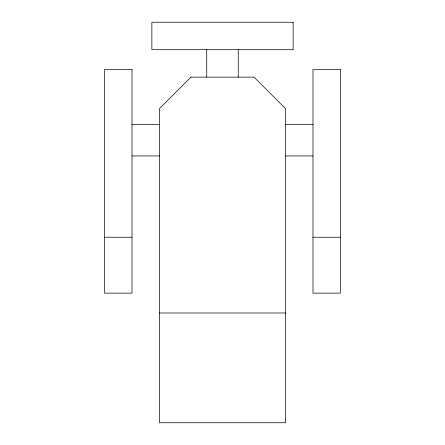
<?xml version="1.0" encoding="UTF-8"?>
<svg xmlns="http://www.w3.org/2000/svg" width="445" height="445" viewBox="0 0 445 445"><rect width="100%" height="100%" fill="white"/><g stroke="black" fill="none" stroke-linecap="round" stroke-linejoin="round"><path stroke-width="0.67" d="M132.009 124.416L159.449 124.416M285.551 124.416L312.991 124.416M132.009 155.945L159.449 155.945M285.551 155.945L312.991 155.945M104.569 237.241L132.009 237.241M312.991 237.241L340.431 237.241M159.449 312.991L285.551 312.991M238.264 49.69L238.264 77.13M206.736 49.69L206.736 77.13M190.972 77.13L159.449 108.658L159.449 422.75L285.551 422.75L285.551 108.658L254.028 77.13L190.972 77.13M293.144 22.25L151.856 22.25L151.856 49.69L293.144 49.69L293.144 22.25M132.009 69.537L104.569 69.537L104.569 293.144L132.009 293.144L132.009 69.537M340.431 69.537L312.991 69.537L312.991 293.144L340.431 293.144L340.431 69.537"/></g></svg>
